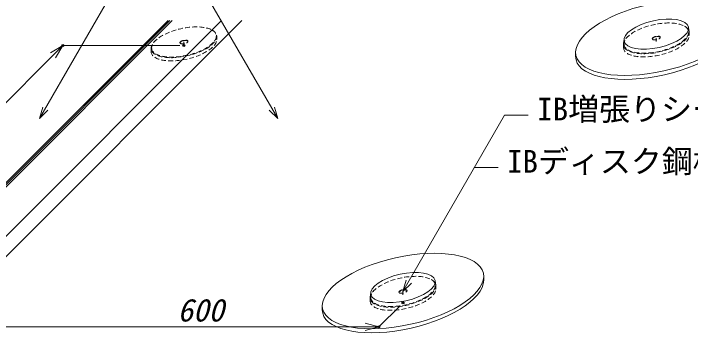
# Model space of a CAD drawing. Units: millimetres, scale not verified. Extents: x -840 to 840, y -594 to 594.
# Drawn here: x 105.5 to 449.5, y 226.2 to 392.2 of the extents above; entities that cross this region are included whole.
import ezdxf
from ezdxf.enums import TextEntityAlignment as Align

# ---------------------------------------------------------------- set-up
doc = ezdxf.new("R2010")
doc.units = ezdxf.units.MM
doc.header["$LTSCALE"] = 2
doc.header["$PDMODE"] = 32
doc.header["$PDSIZE"] = 1
doc.linetypes.add('CHAIN1', pattern=[8, 5, -1, 1, -1])
doc.linetypes.add('DASHED1', pattern=[1.8, 1.2, -0.6])
for name, color, linetype, lineweight in [('0-0_寸法線', 7, 'Continuous', 9), ('0-1_文字', 5, 'Continuous', 9), ('0-6_0', 7, 'Continuous', 9), ('0-9_IBｼｰﾄ', 7, 'Continuous', 9), ('0-A_部材(積層鋼板)', 4, 'Continuous', 9), ('0-C_中心線', 2, 'CHAIN1', 9), ('0-E_IBリキッド', 7, 'Continuous', 9), ('1-0_増張りシート', 7, 'Continuous', 9)]:
    doc.layers.add(name, color=color, linetype=linetype, lineweight=lineweight)
doc.layers.add('0-D_Defpoints', color=7, linetype='Continuous')
doc.styles.add('ＭＳ ゴシック', font='')
doc.styles.get('ＭＳ ゴシック').set_extended_font_data('MS Gothic')

# ---------------------------------------------------------------- blocks, each defined once
blk = doc.blocks.new('_Open30')
at = {"layer": '0-6_0'}
blk.add_line((0, 0), (-2, 0), dxfattribs=at)
blk.add_lwpolyline([(-2, 0.5359), (0, 0), (-2, -0.5359)], dxfattribs=at)

msp = doc.modelspace()

# ---------------------------------------------------------------- linework, layer by layer
at = {"layer": '0-0_寸法線'}
for p, q in [((239.743, 338.948), (179.272, 443.689)), ((189.993, 375.974), (130.561, 375.974)), ((6.817, 252.23), (125.611, 371.024)), ((339.738, 313.984), (351.738, 313.984)), ((301.921, 243.781), (291.198, 233.057)), ((56.198, 233.057), (284.198, 233.057))]:
    msp.add_line(p, q, dxfattribs=at)
for points in [[(118.8, 338.948), (179.272, 443.689), (191.272, 443.689)], [(123.043, 343.19), (118.8, 338.948), (120.353, 344.743)], [(235.5, 343.19), (239.743, 338.948), (238.19, 344.743)], [(303.421, 251.081), (355.066, 340.532), (367.066, 340.532)], [(307.664, 255.323), (303.421, 251.081), (304.974, 256.876)]]:
    msp.add_lwpolyline(points, dxfattribs=at)
at = {"layer": '0-9_IBｼｰﾄ'}
for p, q in [((-84.029, 120.587), (184.086, 388.702)), ((-49.827, 152.672), (186.204, 388.702)), ((-24.813, 152.672), (211.217, 388.702)), ((-18.231, 148.872), (221.599, 388.702))]:
    msp.add_line(p, q, dxfattribs=at)
at = {"layer": '0-A_部材(積層鋼板)', "color": 134, "linetype": 'DASHED1'}
for p, q in [((448.767, 382.607), (448.767, 381.007)), ((208.767, 380.607), (208.767, 379.007)), ((415.462, 376.541), (415.462, 374.941)), ((175.462, 374.541), (175.462, 372.941)), ((320.074, 253.914), (320.074, 252.314)), ((286.769, 247.848), (286.769, 246.248))]:
    msp.add_line(p, q, dxfattribs=at)
for centre, major_axis in [((192.115, 377.774), (-16.328, -3.62)), ((432.115, 379.774), (-16.328, -3.62)), ((192.115, 377.774), (-2.041, -0.452)), ((432.115, 379.774), (-2.041, -0.452)), ((303.421, 251.081), (-16.328, -3.62)), ((303.421, 251.081), (-2.041, -0.452))]:
    msp.add_ellipse(centre, major_axis=major_axis, ratio=0.414214, dxfattribs=at)
for centre, major_axis, start_param, end_param in [((432.115, 379.574), (-16.583, -3.676), 5.5951713, 9.9296477), ((192.115, 377.574), (-16.583, -3.676), 5.5951713, 9.9296477), ((192.115, 375.974), (-16.583, -3.676), 6.1916132, 9.3332058), ((192.115, 377.574), (-2.041, -0.452), 3.1634857, 6.078148), ((432.115, 377.974), (-16.583, -3.676), 6.1916132, 9.3332058), ((432.115, 379.574), (-2.041, -0.452), 3.1634857, 6.078148), ((303.421, 250.881), (-16.583, -3.676), 5.5951713, 9.9296477), ((303.421, 249.281), (-16.583, -3.676), 6.1916132, 9.3332058), ((303.421, 250.881), (-2.041, -0.452), 3.1634857, 6.078148)]:
    msp.add_ellipse(centre, major_axis=major_axis, ratio=0.414214, start_param=start_param, end_param=end_param, dxfattribs=at)
at = {"layer": '0-C_中心線'}
for p, q in [((432.115, 377.974), (432.115, 379.774)), ((192.115, 375.974), (192.115, 377.774)), ((303.421, 249.281), (303.421, 251.081))]:
    msp.add_line(p, q, dxfattribs=at)
at = {"layer": '0-D_Defpoints'}
for p in [(130.561, 375.974), (192.115, 375.974), (303.421, 245.281), (291.198, 233.057)]:
    msp.add_point(p, dxfattribs=at)
at = {"layer": '0-E_IBリキッド'}
msp.add_line((-51.92, 151.805), (184.978, 388.702), dxfattribs=at)
at = {"layer": '1-0_増張りシート', "color": 134}
for p, q in [((448.486, 385.146), (448.767, 383.007)), ((415.743, 379.183), (415.462, 376.941)), ((319.792, 256.453), (320.074, 254.314)), ((287.05, 250.49), (286.769, 248.248))]:
    msp.add_line(p, q, dxfattribs=at)
at = {"layer": '1-0_増張りシート'}
for p, q in [((391.124, 370.509), (391.124, 372.509)), ((391.124, 370.509), (391.124, 372.509)), ((344.412, 256.746), (344.412, 258.746)), ((344.412, 256.746), (344.412, 258.746)), ((262.43, 241.815), (262.43, 243.815)), ((262.43, 241.815), (262.43, 243.815))]:
    msp.add_line(p, q, dxfattribs=at)
for centre in [(432.115, 379.974), (303.421, 251.281)]:
    msp.add_ellipse(centre, major_axis=(-40.819, -9.049), ratio=0.414214, dxfattribs=at)
at = {"layer": '1-0_増張りシート', "color": 134}
for centre in [(432.115, 381.774), (303.421, 253.081)]:
    msp.add_ellipse(centre, major_axis=(-16.328, -3.62), ratio=0.414214, dxfattribs=at)
at = {"layer": '1-0_増張りシート'}
for centre in [(432.115, 377.974), (303.421, 249.281)]:
    msp.add_ellipse(centre, major_axis=(-40.819, -9.049), ratio=0.414214, start_param=6.1916132, end_param=9.3332058, dxfattribs=at)

# ---------------------------------------------------------------- block references
at = {"layer": '0-0_寸法線', "xscale": 3.5, "yscale": 3.5, "rotation": 45}
msp.add_blockref('_Open30', (130.561, 375.974), dxfattribs=at)
at = {"layer": '0-0_寸法線', "xscale": 3.5, "yscale": 3.5}
msp.add_blockref('_Open30', (291.198, 233.057), dxfattribs=at)

# ---------------------------------------------------------------- texts
at = {"layer": '0-0_寸法線', "style": 'ＭＳ ゴシック', "oblique": 15}
msp.add_text('600', height=11.54, dxfattribs=at).set_placement((188.804, 232.337), align=Align.BOTTOM_LEFT)
at = {"layer": '0-1_文字', "color": 7, "style": 'ＭＳ ゴシック'}
for s, p in [('IB増張りシート', (371.606, 334.473)), ('IBディスク鋼板', (356.279, 307.925))]:
    msp.add_text(s, height=11.54, dxfattribs=at).set_placement(p, align=Align.BOTTOM_LEFT)

doc.saveas('drawing.dxf')
